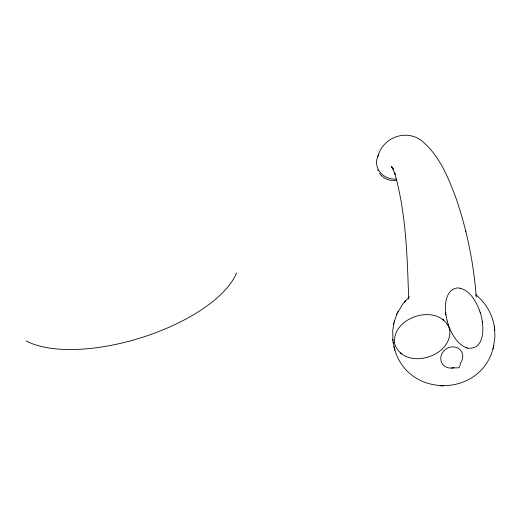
<?xml version="1.0" encoding="UTF-8"?>
<svg xmlns="http://www.w3.org/2000/svg" width="521" height="521" viewBox="0 0 521 521"><rect width="100%" height="100%" fill="white"/><g stroke="black" fill="none" stroke-linecap="round" stroke-linejoin="round"><path stroke-width="0.78" d="M393.967 322.812L392.723 330.268L392.899 340.545M493.524 346.765L494.937 336.82L494.611 328.901M394.254 321.672L397.08 313.675M394.56 348.888C408.08 398.715 481.039 397.354 493.257 347.807M393.661 324.042L394.553 320.48M492.957 348.998L493.83 345.534M460.44 364.244L459.014 367.754L451.433 368.054M377.816 156.43C383.528 135.629 409.604 127.782 424.928 143.646C440.525 158.097 448.607 178.514 455.953 197.987C466.946 229.917 473.706 263.3 476.259 296.957M397.562 312.646L402.759 304.049L409.441 296.716M396.579 314.762L398.044 311.604M404.263 302.141L405.657 300.487M396.969 180.071C390.45 181.718 383.209 178.762 379.399 173.285M440.46 385.853L443.351 385.957M479.685 310.874C475.92 301.008 469.297 288.862 457.529 287.885C445.976 289.331 444.602 303.899 445.722 313.186M467.545 348.165C486.822 350.151 484.016 322.206 479.665 310.816M460.095 288.133L460.753 288.289M467.558 348.165L466.328 347.774M466.341 347.781C456.767 343.697 451.42 333.661 448.151 324.309M449.63 329.363C440.18 301.854 390.965 316.345 394.677 343.906C404.081 371.499 453.498 356.924 449.616 329.305M443.944 320.213L442.902 319.373M400.323 353.056L401.404 353.922M476.839 295.622L475.836 294.834C486.647 303.378 493.582 316.514 494.781 330.216M392.795 168.485L393.824 169.305M392.762 168.257L391.499 166.792L392.938 168.563L391.759 166.811L395.185 174.411L394.488 172.418C406.282 213.473 407.214 256.71 408.692 299.126M377.601 169.839L378.038 170.836M480.414 313.069L480.18 312.339M448.171 324.362L447.174 320.995M392.73 339.23L394.202 347.546M447.187 321.027L445.872 314.404M393.843 346.244L394.925 350.19M465.663 230.92L465.885 231.773M482.303 321.333L482.472 322.584M445.95 315.01L445.65 312.554M494.26 326.153L494.429 327.481M393.088 341.978L393.257 343.306M454.058 367.579A11.384 10.212 -35.1 0 1 440.831 357.471A11.384 10.212 -35.1 0 1 456.188 347.357A11.384 10.212 -35.1 0 1 460.063 363.625M236.534 272.9A118.365 50.211 -17.1 0 1 143.197 337.074A118.365 50.211 -17.1 0 1 26.05 340.871M396.416 179.048A17.076 15.409 21.9 0 1 379.711 171.748A17.076 15.409 21.9 0 1 378.565 155.03"/></g></svg>
